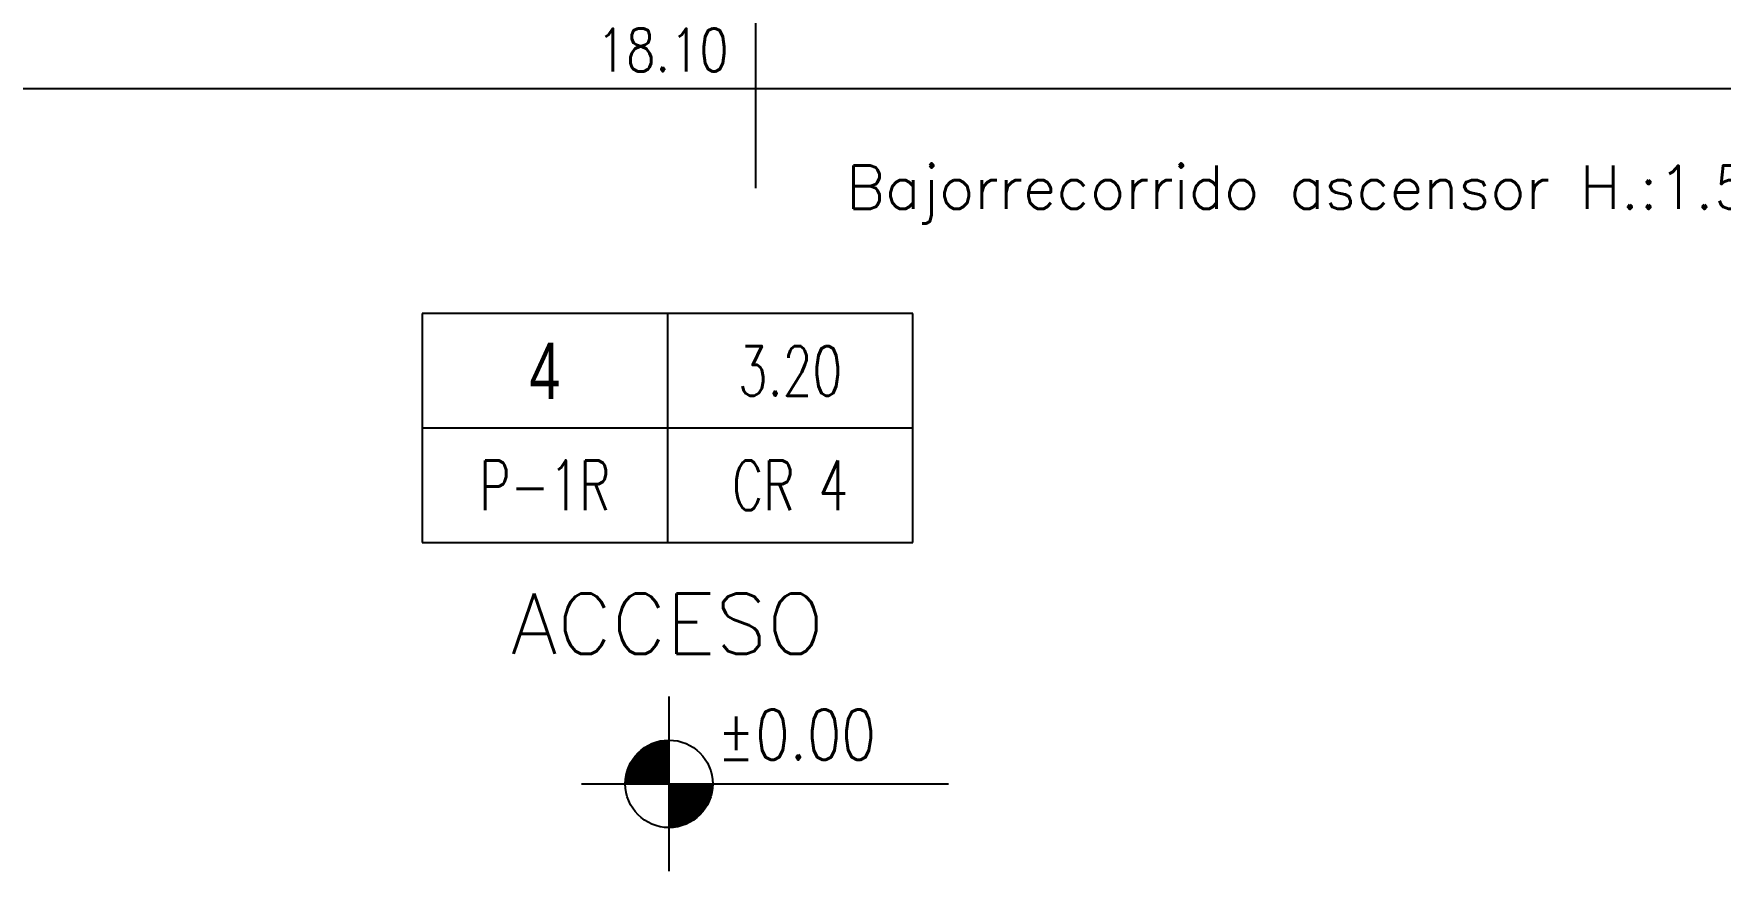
# Model space of a CAD drawing. Extents: x 3 to 114, y 126 to 173.
# Drawn here: x 53.87 to 62.26, y 126.36 to 130.52 of the extents above; entities that cross this region are included whole.
import ezdxf
from ezdxf.enums import TextEntityAlignment as Align

# ---------------------------------------------------------------- set-up
doc = ezdxf.new("R2010")
doc.units = 0
doc.header["$LTSCALE"] = 0.02
doc.header["$MEASUREMENT"] = 0
doc.header["$PDMODE"] = 35
doc.layers.get('0').update_dxf_attribs({"linetype": 'CONTINUOUS'})
doc.layers.get('Defpoints').update_dxf_attribs({"linetype": 'CONTINUOUS'})
for name, color, linetype in [('-LOCAL-TXT', 3, 'CONTINUOUS'), ('10-COTA-NIVE-PLAN-100', 2, 'CONTINUOUS'), ('10-COTA-PARC-100', 4, 'CONTINUOUS'), ('10-TERMINACION-LOCALES', 7, 'CONTINUOUS'), ('10-TERMINACION-MUROS', 2, 'CONTINUOUS'), ('COD-LOCALES', 2, 'CONTINUOUS')]:
    doc.layers.add(name, color=color, linetype=linetype)
doc.styles.add('arial', font='ARIAL.TTF')
doc.styles.add('COTAS', font='ROMANS.shx', dxfattribs={"width": 0.8})
doc.styles.add('NICO', font='romans.shx', dxfattribs={"height": 0.2})
doc.styles.add('ROMANS', font='romans')
doc.dimstyles.new('COTA-S-S-2-50', dxfattribs={"dimscale": 0.5, "dimtxt": 0.25, "dimasz": 0.05, "dimexe": 0, "dimexo": 0, "dimgap": 0.1, "dimtad": 1, "dimzin": 4, "dimdsep": 46, "dimtxsty": 'COTAS', "dimblk": 'OBLIQUE', "dimblk1": 'NONE', "dimblk2": 'M2_COTA', "dimcen": 0.1, "dimclrd": 2, "dimclre": 2, "dimclrt": 2, "dimadec": 0, "dimazin": 0, "dimtfac": 1, "dimtix": 1, "dimtmove": 2, "dimatfit": 3, "dimldrblk": 'M2_COTA', "dimfxl": 0, "dimtolj": 1, "dimtzin": 0, "dimarcsym": 0})

# ---------------------------------------------------------------- blocks, each defined once
blk = doc.blocks.new('_OBLIQUE')
at = {"color": 0, "linetype": 'ByBlock'}
blk.add_line((-0.5, -0.5), (0.5, 0.5), dxfattribs=at)
blk = doc.blocks.new('*D19')
at = {"layer": '10-COTA-PARC-100', "color": 2, "lineweight": -2}
for p, q in [((47.95, 131.0687), (47.95, 130.2528)), ((66.05, 131.0687), (66.05, 130.2528)), ((47.95, 130.2528), (66.05, 130.2528))]:
    blk.add_line(p, q, dxfattribs=at)
at = {"layer": 'Defpoints', "color": 0}
for p in [(47.95, 131.0687), (66.05, 131.0687), (66.05, 130.2528)]:
    blk.add_point(p, dxfattribs=at)
at = {"layer": '10-COTA-PARC-100', "color": 2, "lineweight": -2, "xscale": 0.0425, "yscale": 0.0425, "zscale": 0.0425, "rotation": 180}
blk.add_blockref('_OBLIQUE', (47.95, 130.2528), dxfattribs=at)
at = {"layer": '10-COTA-PARC-100', "color": 2, "lineweight": -2, "xscale": 0.0425, "yscale": 0.0425, "zscale": 0.0425}
blk.add_blockref('_OBLIQUE', (66.05, 130.2528), dxfattribs=at)
at = {"layer": '10-COTA-PARC-100', "color": 2, "insert": (57, 130.4441), "char_height": 0.2125, "attachment_point": 5, "style": 'COTAS'}
blk.add_mtext('\\A1;18.10', dxfattribs=at)
blk = doc.blocks.new('_None')
blk = doc.blocks.new('M2_COTA')
for p, q in [((-1, 0), (0, 0)), ((0, 1), (0, -1))]:
    blk.add_line(p, q)
at = {"const_width": 0.2}
blk.add_lwpolyline([(-1, -1), (1, 1)], dxfattribs=at)
blk = doc.blocks.new('NIVEL')
for p, q in [((0, 0.4348), (0, -0.4348)), ((-0.4348, 0), (1.3887, 0))]:
    blk.add_line(p, q)
at = {"const_width": 0.2174}
for points in [[(0, 0.1087, 0.414214), (-0.1087, 0, 1)], [(0, -0.1087, 0.414214), (0.1087, 0, 1)]]:
    blk.add_lwpolyline(points, format="xyb", dxfattribs=at)
blk.add_circle((0, 0), 0.2174)
at = {"style": 'ROMANS', "width": 0.8}
blk.add_attdef('NIVEL', (0.4697, 0.1198), '', height=0.25, dxfattribs=at)
blk = doc.blocks.new('LOCAL-TERMIS')
at = {"layer": '10-TERMINACION-LOCALES'}
for p, q in [((0.6501, 0.3034), (-0.6501, 0.3034)), ((-0.6501, 0.3034), (-0.6501, -0.3034)), ((0, 0.3034), (0, -0.3034)), ((0.6501, -0.3034), (0.6501, 0.3034)), ((-0.6501, -0.3034), (0.6501, -0.3034))]:
    blk.add_line(p, q, dxfattribs=at)
blk.add_lwpolyline([(0.6501, 0), (-0.6501, 0)], dxfattribs=at)
at = {"layer": '10-TERMINACION-LOCALES', "style": 'COTAS', "width": 0.7}
for tag, p in [('H-CIE', (0.325, 0.1517)), ('PISO', (-0.325, -0.1517)), ('TERM', (0.325, -0.1517))]:
    blk.add_attdef(tag, text='', height=0.1317, dxfattribs=at).set_placement(p, align=Align.MIDDLE_CENTER)
at = {"layer": '10-TERMINACION-MUROS', "style": 'arial', "width": 0.7}
blk.add_attdef('NUM-LOCAL', text='', height=0.15, dxfattribs=at).set_placement((-0.325, 0.1517), align=Align.MIDDLE_CENTER)

msp = doc.modelspace()

# ---------------------------------------------------------------- linework, layer by layer
at = {"layer": '-LOCAL-TXT', "color": 7}
msp.add_line((57.4633, 129.7577), (57.4633, 132.1221), dxfattribs=at)

# ---------------------------------------------------------------- block references
at = {"layer": '10-COTA-NIVE-PLAN-100'}
ref = msp.add_blockref('NIVEL', (57.031, 126.7955), dxfattribs=at)
ref.add_attrib('NIVEL', '%%P0.00', (57.2709, 126.9154), dxfattribs={"layer": '0', "height": 0.25, "style": 'ROMANS', "width": 0.8})
at = {"layer": 'COD-LOCALES', "extrusion": (2.05199e-08, 1.00772e-07, 1)}
ref = msp.add_blockref('LOCAL-TERMIS', (57.0235, 128.5644, 0), dxfattribs=dict(at, xscale=1.875, yscale=1.874999999999995, zscale=1.875000000000001))
ref.add_attrib('NUM-LOCAL', '4', dxfattribs={"layer": '10-TERMINACION-MUROS', "extrusion": (2.05199e-08, 1.00772e-07, 1), "height": 0.2813, "style": 'arial', "width": 0.7}).set_placement((56.414, 128.8488, 0), align=Align.MIDDLE_CENTER)
ref.add_attrib('H-CIE', '3.20', dxfattribs={"layer": '10-TERMINACION-LOCALES', "extrusion": (2.05199e-08, 1.00772e-07, 1), "height": 0.24688, "style": 'COTAS', "width": 0.7}).set_placement((57.6329, 128.8488, 0), align=Align.MIDDLE_CENTER)
ref.add_attrib('PISO', 'P-1R', dxfattribs={"layer": '10-TERMINACION-LOCALES', "extrusion": (2.05199e-08, 1.00772e-07, 1), "height": 0.24688, "style": 'COTAS', "width": 0.7}).set_placement((56.414, 128.28, 0), align=Align.MIDDLE_CENTER)
ref.add_attrib('TERM', 'CR 4', dxfattribs={"layer": '10-TERMINACION-LOCALES', "extrusion": (2.05199e-08, 1.00772e-07, 1), "height": 0.24688, "style": 'COTAS', "width": 0.7}).set_placement((57.6329, 128.28, 0), align=Align.MIDDLE_CENTER)

# ---------------------------------------------------------------- texts
at = {"layer": '-LOCAL-TXT', "color": 7, "extrusion": (2.05199e-08, 1.00772e-07, 1), "style": 'NICO'}
msp.add_text('Bajorrecorrido ascensor H.:1.50', height=0.216, dxfattribs=at).set_placement((60.2528, 129.7616, 0), align=Align.MIDDLE_CENTER)
at = {"layer": '-LOCAL-TXT', "extrusion": (2.05199e-08, 1.00772e-07, 1), "style": 'NICO'}
msp.add_text('ACCESO', height=0.3, dxfattribs=at).set_placement((57.0235, 127.5916, 0), align=Align.MIDDLE_CENTER)

# ---------------------------------------------------------------- dimensions: what is measured, and where the dimension line sits
at = {"layer": '10-COTA-PARC-100'}
dim = msp.add_linear_dim(base=(66.05, 130.2528), p1=(47.95, 131.0687), p2=(66.05, 131.0687), dimstyle='COTA-S-S-2-50', override={"dimscale": 0.85}, dxfattribs=at)
dim.commit()
dim.dimension.update_dxf_attribs({"geometry": '*D19', "text_midpoint": (57, 130.4441)})

doc.saveas('drawing.dxf')
